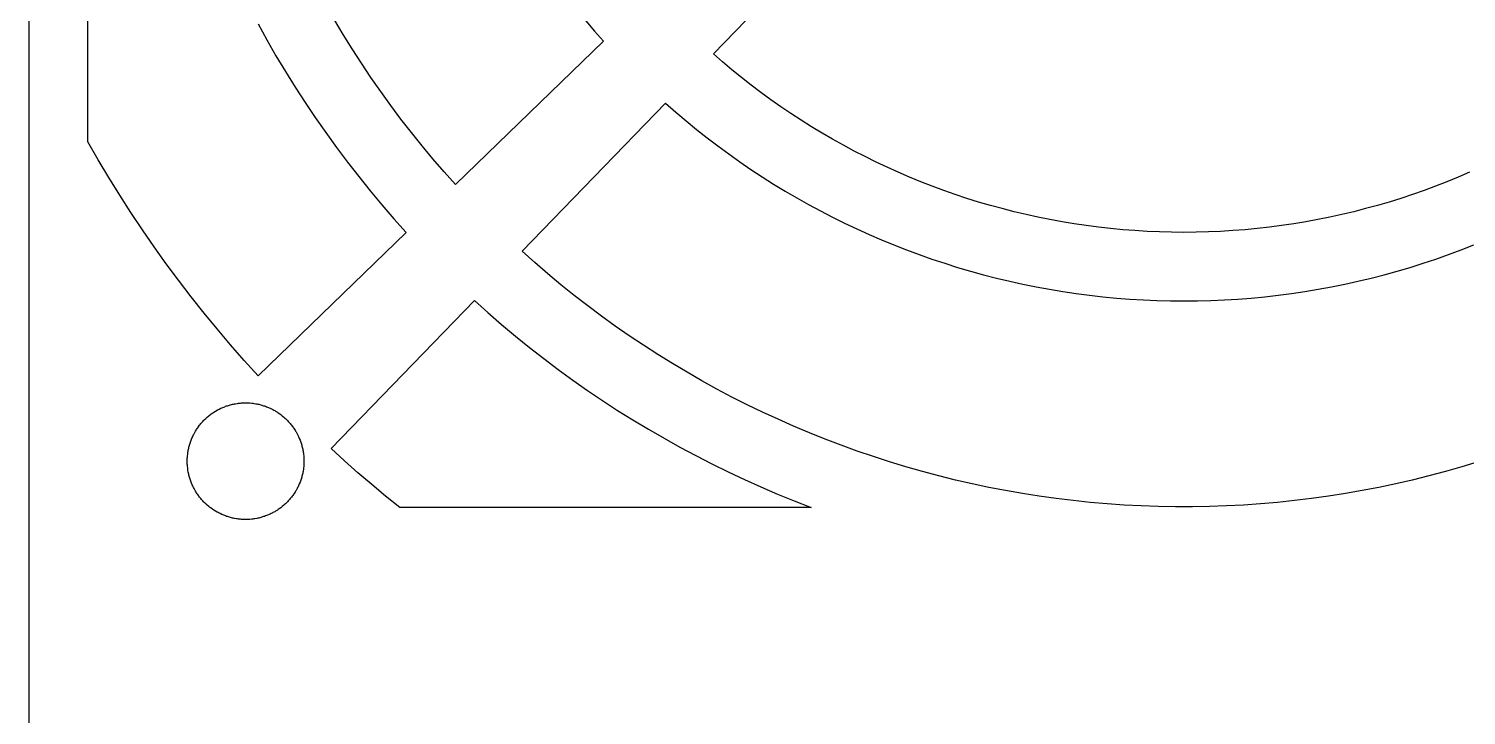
# Model space of a CAD drawing. Header units: metres. Extents: x -3 to 104, y -8 to 202.
# Drawn here: x 0 to 62.8, y 97.1 to 127.1 of the extents above; entities that cross this region are included whole.
import ezdxf

# ---------------------------------------------------------------- set-up
doc = ezdxf.new("R2010")
doc.units = ezdxf.units.M

msp = doc.modelspace()

# ---------------------------------------------------------------- linework, layer by layer
for p, q in [((0, 192.25), (0, 10)), ((2.58301, 122.186), (2.58301, 176.274)), ((29.915, 126.028), (36.1855, 132.502)), ((13.7402, 126.879), (13.3584, 127.52)), ((10.0176, 127.34), (10.4043, 126.639)), ((24.3457, 127.475), (24.7275, 127.024)), ((24.7275, 127.024), (25.1172, 126.581)), ((10.4043, 126.639), (10.8037, 125.945)), ((14.1338, 126.244), (13.7402, 126.879)), ((25.1172, 126.581), (18.6484, 120.315)), ((10.8037, 125.945), (11.2148, 125.259)), ((14.5381, 125.617), (14.1338, 126.244)), ((30.3193, 125.677), (29.915, 126.028)), ((30.7285, 125.332), (30.3193, 125.677)), ((11.2148, 125.259), (11.6377, 124.579)), ((14.9531, 124.997), (14.5381, 125.617)), ((31.1445, 124.995), (30.7285, 125.332)), ((11.6377, 124.579), (12.0723, 123.907)), ((15.3789, 124.385), (14.9531, 124.997)), ((15.8154, 123.779), (15.3789, 124.385)), ((31.5654, 124.665), (31.1445, 124.995)), ((31.9922, 124.342), (31.5654, 124.665)), ((12.0723, 123.907), (12.5186, 123.242)), ((16.2617, 123.182), (15.8154, 123.779)), ((21.5605, 117.402), (27.8262, 123.871)), ((27.8262, 123.871), (28.2695, 123.482)), ((32.4248, 124.026), (31.9922, 124.342)), ((32.8623, 123.719), (32.4248, 124.026)), ((12.5186, 123.242), (12.9766, 122.586)), ((16.7197, 122.592), (16.2617, 123.182)), ((28.2695, 123.482), (28.7197, 123.101)), ((33.3057, 123.419), (32.8623, 123.719)), ((33.7539, 123.126), (33.3057, 123.419)), ((34.207, 122.841), (33.7539, 123.126)), ((12.9766, 122.586), (13.4463, 121.938)), ((17.1865, 122.011), (16.7197, 122.592)), ((28.7197, 123.101), (29.1768, 122.727)), ((29.1768, 122.727), (29.6406, 122.361)), ((34.665, 122.564), (34.207, 122.841)), ((35.1279, 122.295), (34.665, 122.564)), ((3.03516, 121.4), (2.58301, 122.186)), ((13.4463, 121.938), (13.9268, 121.297)), ((17.6641, 121.437), (17.1865, 122.011)), ((29.6406, 122.361), (30.1094, 122.004)), ((30.1094, 122.004), (30.585, 121.654)), ((35.5947, 122.034), (35.1279, 122.295)), ((36.0664, 121.781), (35.5947, 122.034)), ((3.49902, 120.624), (3.03516, 121.4)), ((13.9268, 121.297), (14.418, 120.666)), ((18.1514, 120.872), (17.6641, 121.437)), ((30.585, 121.654), (31.0664, 121.313)), ((31.0664, 121.313), (31.5547, 120.98)), ((36.542, 121.537), (36.0664, 121.781)), ((37.0225, 121.301), (36.542, 121.537)), ((37.5068, 121.072), (37.0225, 121.301)), ((3.97656, 119.854), (3.49902, 120.624)), ((14.418, 120.666), (14.9209, 120.042)), ((18.6484, 120.315), (18.1514, 120.872)), ((31.5547, 120.98), (32.0479, 120.656)), ((32.0479, 120.656), (32.5459, 120.341)), ((37.9951, 120.853), (37.5068, 121.072)), ((38.4863, 120.642), (37.9951, 120.853)), ((38.9814, 120.438), (38.4863, 120.642)), ((62.4639, 120.642), (61.9678, 120.438)), ((62.9551, 120.853), (62.4639, 120.642)), ((14.9209, 120.042), (15.4336, 119.428)), ((32.5459, 120.341), (33.0498, 120.034)), ((33.0498, 120.034), (33.5596, 119.736)), ((39.4805, 120.245), (38.9814, 120.438)), ((39.9824, 120.06), (39.4805, 120.245)), ((40.4873, 119.883), (39.9824, 120.06)), ((60.9678, 120.06), (60.4619, 119.883)), ((61.4697, 120.245), (60.9678, 120.06)), ((61.9678, 120.438), (61.4697, 120.245)), ((4.46582, 119.094), (3.97656, 119.854)), ((15.4336, 119.428), (15.958, 118.823)), ((33.5596, 119.736), (34.0742, 119.447)), ((34.0742, 119.447), (34.5938, 119.167)), ((40.9961, 119.715), (40.4873, 119.883)), ((41.5068, 119.555), (40.9961, 119.715)), ((42.0205, 119.404), (41.5068, 119.555)), ((42.5361, 119.264), (42.0205, 119.404)), ((58.9297, 119.404), (58.4131, 119.264)), ((59.4434, 119.555), (58.9297, 119.404)), ((59.9541, 119.715), (59.4434, 119.555)), ((60.4619, 119.883), (59.9541, 119.715)), ((4.96875, 118.34), (4.46582, 119.094)), ((15.958, 118.823), (16.4922, 118.227)), ((34.5938, 119.167), (35.1182, 118.896)), ((35.1182, 118.896), (35.6465, 118.634)), ((43.0547, 119.131), (42.5361, 119.264)), ((43.5762, 119.007), (43.0547, 119.131)), ((44.0986, 118.893), (43.5762, 119.007)), ((44.623, 118.787), (44.0986, 118.893)), ((45.1494, 118.69), (44.623, 118.787)), ((56.3271, 118.787), (55.8008, 118.69)), ((56.8516, 118.893), (56.3271, 118.787)), ((57.374, 119.007), (56.8516, 118.893)), ((57.8945, 119.131), (57.374, 119.007)), ((58.4131, 119.264), (57.8945, 119.131)), ((5.48242, 117.596), (4.96875, 118.34)), ((16.4922, 118.227), (10.0254, 111.963)), ((35.6465, 118.634), (36.1797, 118.381)), ((36.1797, 118.381), (36.7178, 118.138)), ((36.7178, 118.138), (37.2588, 117.903)), ((45.6777, 118.603), (45.1494, 118.69)), ((46.207, 118.524), (45.6777, 118.603)), ((46.7373, 118.456), (46.207, 118.524)), ((47.2695, 118.396), (46.7373, 118.456)), ((47.8027, 118.345), (47.2695, 118.396)), ((48.3359, 118.304), (47.8027, 118.345)), ((48.8701, 118.271), (48.3359, 118.304)), ((49.4053, 118.248), (48.8701, 118.271)), ((49.9395, 118.234), (49.4053, 118.248)), ((50.4746, 118.229), (49.9395, 118.234)), ((51.0098, 118.234), (50.4746, 118.229)), ((51.5449, 118.248), (51.0098, 118.234)), ((52.0801, 118.271), (51.5449, 118.248)), ((52.6143, 118.304), (52.0801, 118.271)), ((53.1475, 118.345), (52.6143, 118.304)), ((53.6807, 118.396), (53.1475, 118.345)), ((54.2119, 118.456), (53.6807, 118.396)), ((54.7432, 118.524), (54.2119, 118.456)), ((55.2725, 118.603), (54.7432, 118.524)), ((55.8008, 118.69), (55.2725, 118.603)), ((6.00977, 116.859), (5.48242, 117.596)), ((37.2588, 117.903), (37.8047, 117.679)), ((37.8047, 117.679), (38.3545, 117.463)), ((38.3545, 117.463), (38.9072, 117.258)), ((62.042, 117.258), (62.5957, 117.463)), ((62.5957, 117.463), (63.1455, 117.679)), ((6.54785, 116.132), (6.00977, 116.859)), ((22.1172, 116.905), (21.5605, 117.402)), ((22.6826, 116.418), (22.1172, 116.905)), ((38.9072, 117.258), (39.4639, 117.062)), ((39.4639, 117.062), (40.0244, 116.876)), ((40.0244, 116.876), (40.5869, 116.699)), ((60.3623, 116.699), (60.9258, 116.876)), ((60.9258, 116.876), (61.4854, 117.062)), ((61.4854, 117.062), (62.042, 117.258)), ((23.2559, 115.941), (22.6826, 116.418)), ((40.5869, 116.699), (41.1533, 116.532)), ((41.1533, 116.532), (41.7227, 116.375)), ((41.7227, 116.375), (42.2939, 116.229)), ((42.2939, 116.229), (42.8682, 116.092)), ((58.082, 116.092), (58.6562, 116.229)), ((58.6562, 116.229), (59.2275, 116.375)), ((59.2275, 116.375), (59.7969, 116.532)), ((59.7969, 116.532), (60.3623, 116.699)), ((7.09863, 115.414), (6.54785, 116.132)), ((23.8379, 115.474), (23.2559, 115.941)), ((42.8682, 116.092), (43.4443, 115.965)), ((43.4443, 115.965), (44.0225, 115.848)), ((44.0225, 115.848), (44.6025, 115.74)), ((44.6025, 115.74), (45.1855, 115.644)), ((45.1855, 115.644), (45.7686, 115.557)), ((55.1807, 115.557), (55.7646, 115.644)), ((55.7646, 115.644), (56.3467, 115.74)), ((56.3467, 115.74), (56.9277, 115.848)), ((56.9277, 115.848), (57.5059, 115.965)), ((57.5059, 115.965), (58.082, 116.092)), ((7.66113, 114.704), (7.09863, 115.414)), ((13.208, 108.779), (19.4727, 115.247)), ((19.4727, 115.247), (20.0605, 114.72)), ((24.4277, 115.017), (23.8379, 115.474)), ((25.0244, 114.57), (24.4277, 115.017)), ((45.7686, 115.557), (46.3545, 115.48)), ((46.3545, 115.48), (46.9404, 115.414)), ((46.9404, 115.414), (47.5283, 115.357)), ((47.5283, 115.357), (48.1162, 115.312)), ((48.1162, 115.312), (48.7051, 115.275)), ((48.7051, 115.275), (49.2949, 115.25)), ((49.2949, 115.25), (49.8848, 115.234)), ((49.8848, 115.234), (50.4746, 115.229)), ((50.4746, 115.229), (51.0654, 115.234)), ((51.0654, 115.234), (51.6553, 115.25)), ((51.6553, 115.25), (52.2451, 115.275)), ((52.2451, 115.275), (52.834, 115.312)), ((52.834, 115.312), (53.4219, 115.357)), ((53.4219, 115.357), (54.0098, 115.414)), ((54.0098, 115.414), (54.5957, 115.48)), ((54.5957, 115.48), (55.1807, 115.557)), ((8.23535, 114.005), (7.66113, 114.704)), ((20.0605, 114.72), (20.6572, 114.202)), ((25.6299, 114.134), (25.0244, 114.57)), ((8.82031, 113.314), (8.23535, 114.005)), ((20.6572, 114.202), (21.2627, 113.695)), ((21.2627, 113.695), (21.877, 113.199)), ((26.2432, 113.708), (25.6299, 114.134)), ((26.8633, 113.293), (26.2432, 113.708)), ((9.41699, 112.634), (8.82031, 113.314)), ((21.877, 113.199), (22.5, 112.714)), ((27.4902, 112.889), (26.8633, 113.293)), ((10.0254, 111.963), (9.41699, 112.634)), ((22.5, 112.714), (23.1309, 112.239)), ((28.124, 112.495), (27.4902, 112.889)), ((28.7646, 112.112), (28.124, 112.495)), ((23.1309, 112.239), (23.7695, 111.775)), ((29.4121, 111.741), (28.7646, 112.112)), ((23.7695, 111.775), (24.417, 111.322)), ((24.417, 111.322), (25.0713, 110.881)), ((30.0654, 111.382), (29.4121, 111.741)), ((30.7256, 111.033), (30.0654, 111.382)), ((8.39746, 110.541), (8.4375, 110.56)), ((8.4375, 110.56), (8.47852, 110.577)), ((8.47852, 110.577), (8.51953, 110.594)), ((8.51953, 110.594), (8.56152, 110.61)), ((8.56152, 110.61), (8.60254, 110.626)), ((8.60254, 110.626), (8.64453, 110.641)), ((8.64453, 110.641), (8.68652, 110.654)), ((8.68652, 110.654), (8.72949, 110.668)), ((8.72949, 110.668), (8.77246, 110.681)), ((8.77246, 110.681), (8.8584, 110.704)), ((8.8584, 110.704), (8.90137, 110.714)), ((8.90137, 110.714), (8.94531, 110.724)), ((8.94531, 110.724), (8.98828, 110.732)), ((8.98828, 110.732), (9.03223, 110.741)), ((9.03223, 110.741), (9.12012, 110.755)), ((9.12012, 110.755), (9.16406, 110.761)), ((9.16406, 110.761), (9.20801, 110.766)), ((9.20801, 110.766), (9.25293, 110.77)), ((9.25293, 110.77), (9.29688, 110.773)), ((9.29688, 110.773), (9.3418, 110.776)), ((9.3418, 110.776), (9.38574, 110.778)), ((9.38574, 110.778), (9.43066, 110.779)), ((9.43066, 110.779), (9.51953, 110.779)), ((9.51953, 110.779), (9.56445, 110.778)), ((9.56445, 110.778), (9.6084, 110.776)), ((9.6084, 110.776), (9.65332, 110.773)), ((9.65332, 110.773), (9.74121, 110.766)), ((9.74121, 110.766), (9.78613, 110.761)), ((9.78613, 110.761), (9.83008, 110.755)), ((9.83008, 110.755), (9.91797, 110.741)), ((9.91797, 110.741), (9.96191, 110.732)), ((9.96191, 110.732), (10.0049, 110.724)), ((10.0049, 110.724), (10.0488, 110.714)), ((10.0488, 110.714), (10.0918, 110.704)), ((10.0918, 110.704), (10.1777, 110.681)), ((10.1777, 110.681), (10.2207, 110.668)), ((10.2207, 110.668), (10.2627, 110.654)), ((10.2627, 110.654), (10.3057, 110.641)), ((10.3057, 110.641), (10.3467, 110.626)), ((10.3467, 110.626), (10.3887, 110.61)), ((10.3887, 110.61), (10.4307, 110.594)), ((10.4307, 110.594), (10.4717, 110.577)), ((10.4717, 110.577), (10.5117, 110.56)), ((10.5117, 110.56), (10.5527, 110.541)), ((25.0713, 110.881), (25.7334, 110.45)), ((31.3916, 110.696), (30.7256, 111.033)), ((32.0625, 110.371), (31.3916, 110.696)), ((7.52148, 109.869), (7.58008, 109.936)), ((7.58008, 109.936), (7.61035, 109.969)), ((7.61035, 109.969), (7.64062, 110.001)), ((7.64062, 110.001), (7.67188, 110.032)), ((7.67188, 110.032), (7.73633, 110.095)), ((7.73633, 110.095), (7.76855, 110.125)), ((7.76855, 110.125), (7.80176, 110.154)), ((7.80176, 110.154), (7.87012, 110.211)), ((7.87012, 110.211), (7.90527, 110.239)), ((7.90527, 110.239), (7.94043, 110.266)), ((7.94043, 110.266), (7.97656, 110.293)), ((7.97656, 110.293), (8.04883, 110.344)), ((8.04883, 110.344), (8.08594, 110.368)), ((8.08594, 110.368), (8.16211, 110.415)), ((8.16211, 110.415), (8.23828, 110.46)), ((8.23828, 110.46), (8.27832, 110.481)), ((8.27832, 110.481), (8.31738, 110.502)), ((8.31738, 110.502), (8.39746, 110.541)), ((10.5527, 110.541), (10.6328, 110.502)), ((10.6328, 110.502), (10.6719, 110.481)), ((10.6719, 110.481), (10.7109, 110.46)), ((10.7109, 110.46), (10.75, 110.438)), ((10.75, 110.438), (10.7881, 110.415)), ((10.7881, 110.415), (10.8643, 110.368)), ((10.8643, 110.368), (10.9014, 110.344)), ((10.9014, 110.344), (10.9736, 110.293)), ((10.9736, 110.293), (11.0098, 110.266)), ((11.0098, 110.266), (11.0449, 110.239)), ((11.0449, 110.239), (11.0801, 110.211)), ((11.0801, 110.211), (11.1484, 110.154)), ((11.1484, 110.154), (11.1816, 110.125)), ((11.1816, 110.125), (11.2139, 110.095)), ((11.2139, 110.095), (11.2783, 110.032)), ((11.2783, 110.032), (11.3096, 110.001)), ((11.3096, 110.001), (11.3398, 109.969)), ((11.3398, 109.969), (11.3701, 109.936)), ((11.3701, 109.936), (11.4287, 109.869)), ((25.7334, 110.45), (26.4023, 110.031)), ((26.4023, 110.031), (27.0791, 109.624)), ((32.7402, 110.058), (32.0625, 110.371)), ((33.4219, 109.756), (32.7402, 110.058)), ((7.14551, 109.267), (7.16406, 109.308)), ((7.16406, 109.308), (7.18262, 109.348)), ((7.18262, 109.348), (7.20312, 109.388)), ((7.20312, 109.388), (7.22363, 109.427)), ((7.22363, 109.427), (7.2666, 109.505)), ((7.2666, 109.505), (7.28906, 109.543)), ((7.28906, 109.543), (7.3125, 109.581)), ((7.3125, 109.581), (7.33594, 109.618)), ((7.33594, 109.618), (7.36133, 109.655)), ((7.36133, 109.655), (7.38574, 109.692)), ((7.38574, 109.692), (7.43848, 109.765)), ((7.43848, 109.765), (7.46582, 109.8)), ((7.46582, 109.8), (7.49316, 109.834)), ((7.49316, 109.834), (7.52148, 109.869)), ((11.4287, 109.869), (11.457, 109.834)), ((11.457, 109.834), (11.4844, 109.8)), ((11.4844, 109.8), (11.5117, 109.765)), ((11.5117, 109.765), (11.5381, 109.729)), ((11.5381, 109.729), (11.5635, 109.692)), ((11.5635, 109.692), (11.5889, 109.655)), ((11.5889, 109.655), (11.6377, 109.581)), ((11.6377, 109.581), (11.6611, 109.543)), ((11.6611, 109.543), (11.6836, 109.505)), ((11.6836, 109.505), (11.7266, 109.427)), ((11.7266, 109.427), (11.7471, 109.388)), ((11.7471, 109.388), (11.7861, 109.308)), ((11.7861, 109.308), (11.8047, 109.267)), ((27.0791, 109.624), (27.7627, 109.228)), ((34.1094, 109.466), (33.4219, 109.756)), ((34.8018, 109.188), (34.1094, 109.466)), ((6.95605, 108.629), (6.96387, 108.672)), ((6.96387, 108.672), (6.97168, 108.716)), ((6.97168, 108.716), (6.98047, 108.76)), ((6.98047, 108.76), (6.99023, 108.803)), ((6.99023, 108.803), (7.00098, 108.847)), ((7.00098, 108.847), (7.01172, 108.89)), ((7.01172, 108.89), (7.02344, 108.933)), ((7.02344, 108.933), (7.03613, 108.975)), ((7.03613, 108.975), (7.0498, 109.018)), ((7.0498, 109.018), (7.06348, 109.06)), ((7.06348, 109.06), (7.09473, 109.144)), ((7.09473, 109.144), (7.11035, 109.185)), ((7.11035, 109.185), (7.14551, 109.267)), ((11.8047, 109.267), (11.8223, 109.226)), ((11.8223, 109.226), (11.8555, 109.144)), ((11.8555, 109.144), (11.8711, 109.102)), ((11.8711, 109.102), (11.9004, 109.018)), ((11.9004, 109.018), (11.9141, 108.975)), ((11.9141, 108.975), (11.9258, 108.933)), ((11.9258, 108.933), (11.9385, 108.89)), ((11.9385, 108.89), (11.9492, 108.847)), ((11.9492, 108.847), (11.96, 108.803)), ((11.96, 108.803), (11.9697, 108.76)), ((11.9697, 108.76), (11.9785, 108.716)), ((11.9785, 108.716), (11.9863, 108.672)), ((11.9863, 108.672), (11.9932, 108.629)), ((13.793, 108.248), (13.208, 108.779)), ((27.7627, 109.228), (28.4521, 108.844)), ((28.4521, 108.844), (29.1494, 108.472)), ((35.499, 108.922), (34.8018, 109.188)), ((36.2012, 108.668), (35.499, 108.922)), ((36.9072, 108.427), (36.2012, 108.668)), ((6.9248, 108.229), (6.92676, 108.318)), ((6.92676, 108.141), (6.9248, 108.229)), ((6.92676, 108.318), (6.92871, 108.363)), ((6.92871, 108.096), (6.92676, 108.141)), ((6.92871, 108.363), (6.93164, 108.407)), ((6.93164, 108.052), (6.92871, 108.096)), ((6.93164, 108.407), (6.93457, 108.452)), ((6.93457, 108.007), (6.93164, 108.052)), ((6.93457, 108.452), (6.94434, 108.54)), ((6.94434, 108.54), (6.9502, 108.584)), ((6.9502, 108.584), (6.95605, 108.629)), ((11.9932, 108.629), (12, 108.584)), ((12, 108.584), (12.0059, 108.54)), ((12.0059, 108.54), (12.0156, 108.452)), ((12.0156, 108.452), (12.0186, 108.407)), ((12.0186, 108.052), (12.0156, 108.007)), ((12.0186, 108.407), (12.0215, 108.363)), ((12.0215, 108.096), (12.0186, 108.052)), ((12.0215, 108.363), (12.0234, 108.318)), ((12.0234, 108.141), (12.0215, 108.096)), ((12.0234, 108.318), (12.0254, 108.229)), ((12.0254, 108.229), (12.0234, 108.141)), ((14.3857, 107.726), (13.793, 108.248)), ((29.1494, 108.472), (29.8516, 108.111)), ((29.8516, 108.111), (30.5605, 107.764)), ((37.6172, 108.197), (36.9072, 108.427)), ((38.3311, 107.98), (37.6172, 108.197)), ((63.333, 108.197), (62.6191, 107.98)), ((6.94434, 107.919), (6.93457, 108.007)), ((6.95605, 107.831), (6.94434, 107.919)), ((6.97168, 107.743), (6.95605, 107.831)), ((6.98047, 107.699), (6.97168, 107.743)), ((6.99023, 107.656), (6.98047, 107.699)), ((7.00098, 107.612), (6.99023, 107.656)), ((7.01172, 107.569), (7.00098, 107.612)), ((7.02344, 107.526), (7.01172, 107.569)), ((7.03613, 107.484), (7.02344, 107.526)), ((7.0498, 107.441), (7.03613, 107.484)), ((7.06348, 107.399), (7.0498, 107.441)), ((11.9004, 107.441), (11.8711, 107.357)), ((11.9141, 107.484), (11.9004, 107.441)), ((11.9258, 107.526), (11.9141, 107.484)), ((11.9385, 107.569), (11.9258, 107.526)), ((11.9492, 107.612), (11.9385, 107.569)), ((11.96, 107.656), (11.9492, 107.612)), ((11.9697, 107.699), (11.96, 107.656)), ((11.9785, 107.743), (11.9697, 107.699)), ((11.9863, 107.787), (11.9785, 107.743)), ((12, 107.875), (11.9863, 107.787)), ((12.0059, 107.919), (12, 107.875)), ((12.0156, 108.007), (12.0059, 107.919)), ((14.9863, 107.211), (14.3857, 107.726)), ((30.5605, 107.764), (31.2754, 107.428)), ((31.2754, 107.428), (31.9961, 107.104)), ((39.0488, 107.775), (38.3311, 107.98)), ((39.7695, 107.584), (39.0488, 107.775)), ((40.4941, 107.404), (39.7695, 107.584)), ((61.1807, 107.584), (60.4561, 107.404)), ((61.9014, 107.775), (61.1807, 107.584)), ((62.6191, 107.98), (61.9014, 107.775)), ((7.09473, 107.315), (7.06348, 107.399)), ((7.11035, 107.274), (7.09473, 107.315)), ((7.14551, 107.192), (7.11035, 107.274)), ((7.16406, 107.152), (7.14551, 107.192)), ((7.18262, 107.111), (7.16406, 107.152)), ((7.20312, 107.072), (7.18262, 107.111)), ((7.22363, 107.032), (7.20312, 107.072)), ((7.2666, 106.954), (7.22363, 107.032)), ((7.28906, 106.916), (7.2666, 106.954)), ((7.3125, 106.878), (7.28906, 106.916)), ((7.33594, 106.841), (7.3125, 106.878)), ((7.36133, 106.804), (7.33594, 106.841)), ((7.38574, 106.767), (7.36133, 106.804)), ((11.5889, 106.804), (11.5635, 106.767)), ((11.6377, 106.878), (11.5889, 106.804)), ((11.6611, 106.916), (11.6377, 106.878)), ((11.6836, 106.954), (11.6611, 106.916)), ((11.7266, 107.032), (11.6836, 106.954)), ((11.7471, 107.072), (11.7266, 107.032)), ((11.7666, 107.111), (11.7471, 107.072)), ((11.7861, 107.152), (11.7666, 107.111)), ((11.8047, 107.192), (11.7861, 107.152)), ((11.8223, 107.233), (11.8047, 107.192)), ((11.8555, 107.315), (11.8223, 107.233)), ((11.8711, 107.357), (11.8555, 107.315)), ((15.5938, 106.706), (14.9863, 107.211)), ((31.9961, 107.104), (32.7217, 106.794)), ((32.7217, 106.794), (33.4531, 106.495)), ((41.2207, 107.237), (40.4941, 107.404)), ((41.9512, 107.083), (41.2207, 107.237)), ((42.6836, 106.941), (41.9512, 107.083)), ((43.4189, 106.812), (42.6836, 106.941)), ((44.1553, 106.696), (43.4189, 106.812)), ((57.5312, 106.812), (56.7939, 106.696)), ((58.2666, 106.941), (57.5312, 106.812)), ((58.999, 107.083), (58.2666, 106.941)), ((59.7295, 107.237), (58.999, 107.083)), ((60.4561, 107.404), (59.7295, 107.237)), ((7.41211, 106.73), (7.38574, 106.767)), ((7.43848, 106.695), (7.41211, 106.73)), ((7.46582, 106.659), (7.43848, 106.695)), ((7.49316, 106.625), (7.46582, 106.659)), ((7.52148, 106.591), (7.49316, 106.625)), ((7.55078, 106.557), (7.52148, 106.591)), ((7.58008, 106.523), (7.55078, 106.557)), ((7.61035, 106.49), (7.58008, 106.523)), ((7.64062, 106.458), (7.61035, 106.49)), ((7.67188, 106.427), (7.64062, 106.458)), ((7.73633, 106.364), (7.67188, 106.427)), ((7.76855, 106.335), (7.73633, 106.364)), ((7.80176, 106.305), (7.76855, 106.335)), ((7.87012, 106.248), (7.80176, 106.305)), ((7.90527, 106.22), (7.87012, 106.248)), ((7.94043, 106.193), (7.90527, 106.22)), ((8.0127, 106.141), (7.94043, 106.193)), ((11.0098, 106.193), (10.9375, 106.141)), ((11.0449, 106.22), (11.0098, 106.193)), ((11.0801, 106.248), (11.0449, 106.22)), ((11.1484, 106.305), (11.0801, 106.248)), ((11.1816, 106.335), (11.1484, 106.305)), ((11.2139, 106.364), (11.1816, 106.335)), ((11.2783, 106.427), (11.2139, 106.364)), ((11.3096, 106.458), (11.2783, 106.427)), ((11.3398, 106.49), (11.3096, 106.458)), ((11.3701, 106.523), (11.3398, 106.49)), ((11.3994, 106.557), (11.3701, 106.523)), ((11.4287, 106.591), (11.3994, 106.557)), ((11.457, 106.625), (11.4287, 106.591)), ((11.4844, 106.659), (11.457, 106.625)), ((11.5117, 106.695), (11.4844, 106.659)), ((11.5381, 106.73), (11.5117, 106.695)), ((11.5635, 106.767), (11.5381, 106.73)), ((16.208, 106.209), (15.5938, 106.706)), ((34.1885, 106.209), (16.208, 106.209)), ((33.4531, 106.495), (34.1885, 106.209)), ((44.8945, 106.593), (44.1553, 106.696)), ((45.6348, 106.503), (44.8945, 106.593)), ((46.377, 106.425), (45.6348, 106.503)), ((47.1211, 106.36), (46.377, 106.425)), ((47.8652, 106.309), (47.1211, 106.36)), ((48.6104, 106.27), (47.8652, 106.309)), ((49.3555, 106.244), (48.6104, 106.27)), ((50.1016, 106.231), (49.3555, 106.244)), ((50.8477, 106.231), (50.1016, 106.231)), ((51.5938, 106.244), (50.8477, 106.231)), ((52.3398, 106.27), (51.5938, 106.244)), ((53.085, 106.309), (52.3398, 106.27)), ((53.8291, 106.36), (53.085, 106.309)), ((54.5723, 106.425), (53.8291, 106.36)), ((55.3145, 106.503), (54.5723, 106.425)), ((56.0557, 106.593), (55.3145, 106.503)), ((56.7939, 106.696), (56.0557, 106.593)), ((8.04883, 106.115), (8.0127, 106.141)), ((8.08594, 106.091), (8.04883, 106.115)), ((8.16211, 106.044), (8.08594, 106.091)), ((8.23828, 105.999), (8.16211, 106.044)), ((8.27832, 105.979), (8.23828, 105.999)), ((8.31738, 105.957), (8.27832, 105.979)), ((8.35742, 105.938), (8.31738, 105.957)), ((8.4375, 105.9), (8.35742, 105.938)), ((8.47852, 105.882), (8.4375, 105.9)), ((8.51953, 105.865), (8.47852, 105.882)), ((8.56152, 105.849), (8.51953, 105.865)), ((8.60254, 105.833), (8.56152, 105.849)), ((8.64453, 105.818), (8.60254, 105.833)), ((8.68652, 105.805), (8.64453, 105.818)), ((8.72949, 105.791), (8.68652, 105.805)), ((8.77246, 105.778), (8.72949, 105.791)), ((8.8584, 105.755), (8.77246, 105.778)), ((8.90137, 105.745), (8.8584, 105.755)), ((8.94531, 105.735), (8.90137, 105.745)), ((8.98828, 105.727), (8.94531, 105.735)), ((9.07617, 105.711), (8.98828, 105.727)), ((9.12012, 105.704), (9.07617, 105.711)), ((9.16406, 105.698), (9.12012, 105.704)), ((9.20801, 105.693), (9.16406, 105.698)), ((9.25293, 105.689), (9.20801, 105.693)), ((9.29688, 105.686), (9.25293, 105.689)), ((9.3418, 105.683), (9.29688, 105.686)), ((9.38574, 105.681), (9.3418, 105.683)), ((9.43066, 105.68), (9.38574, 105.681)), ((9.51953, 105.68), (9.43066, 105.68)), ((9.56445, 105.681), (9.51953, 105.68)), ((9.6084, 105.683), (9.56445, 105.681)), ((9.65332, 105.686), (9.6084, 105.683)), ((9.74121, 105.693), (9.65332, 105.686)), ((9.78613, 105.698), (9.74121, 105.693)), ((9.83008, 105.704), (9.78613, 105.698)), ((9.87402, 105.711), (9.83008, 105.704)), ((9.96191, 105.727), (9.87402, 105.711)), ((10.0049, 105.735), (9.96191, 105.727)), ((10.0488, 105.745), (10.0049, 105.735)), ((10.0918, 105.755), (10.0488, 105.745)), ((10.1777, 105.778), (10.0918, 105.755)), ((10.2207, 105.791), (10.1777, 105.778)), ((10.2627, 105.805), (10.2207, 105.791)), ((10.3057, 105.818), (10.2627, 105.805)), ((10.3467, 105.833), (10.3057, 105.818)), ((10.3887, 105.849), (10.3467, 105.833)), ((10.4307, 105.865), (10.3887, 105.849)), ((10.4717, 105.882), (10.4307, 105.865)), ((10.5117, 105.9), (10.4717, 105.882)), ((10.5527, 105.919), (10.5117, 105.9)), ((10.5928, 105.938), (10.5527, 105.919)), ((10.6328, 105.957), (10.5928, 105.938)), ((10.6719, 105.979), (10.6328, 105.957)), ((10.7109, 105.999), (10.6719, 105.979)), ((10.75, 106.021), (10.7109, 105.999)), ((10.7881, 106.044), (10.75, 106.021)), ((10.8643, 106.091), (10.7881, 106.044)), ((10.9014, 106.115), (10.8643, 106.091)), ((10.9375, 106.141), (10.9014, 106.115))]:
    msp.add_line(p, q)

doc.saveas('drawing.dxf')
